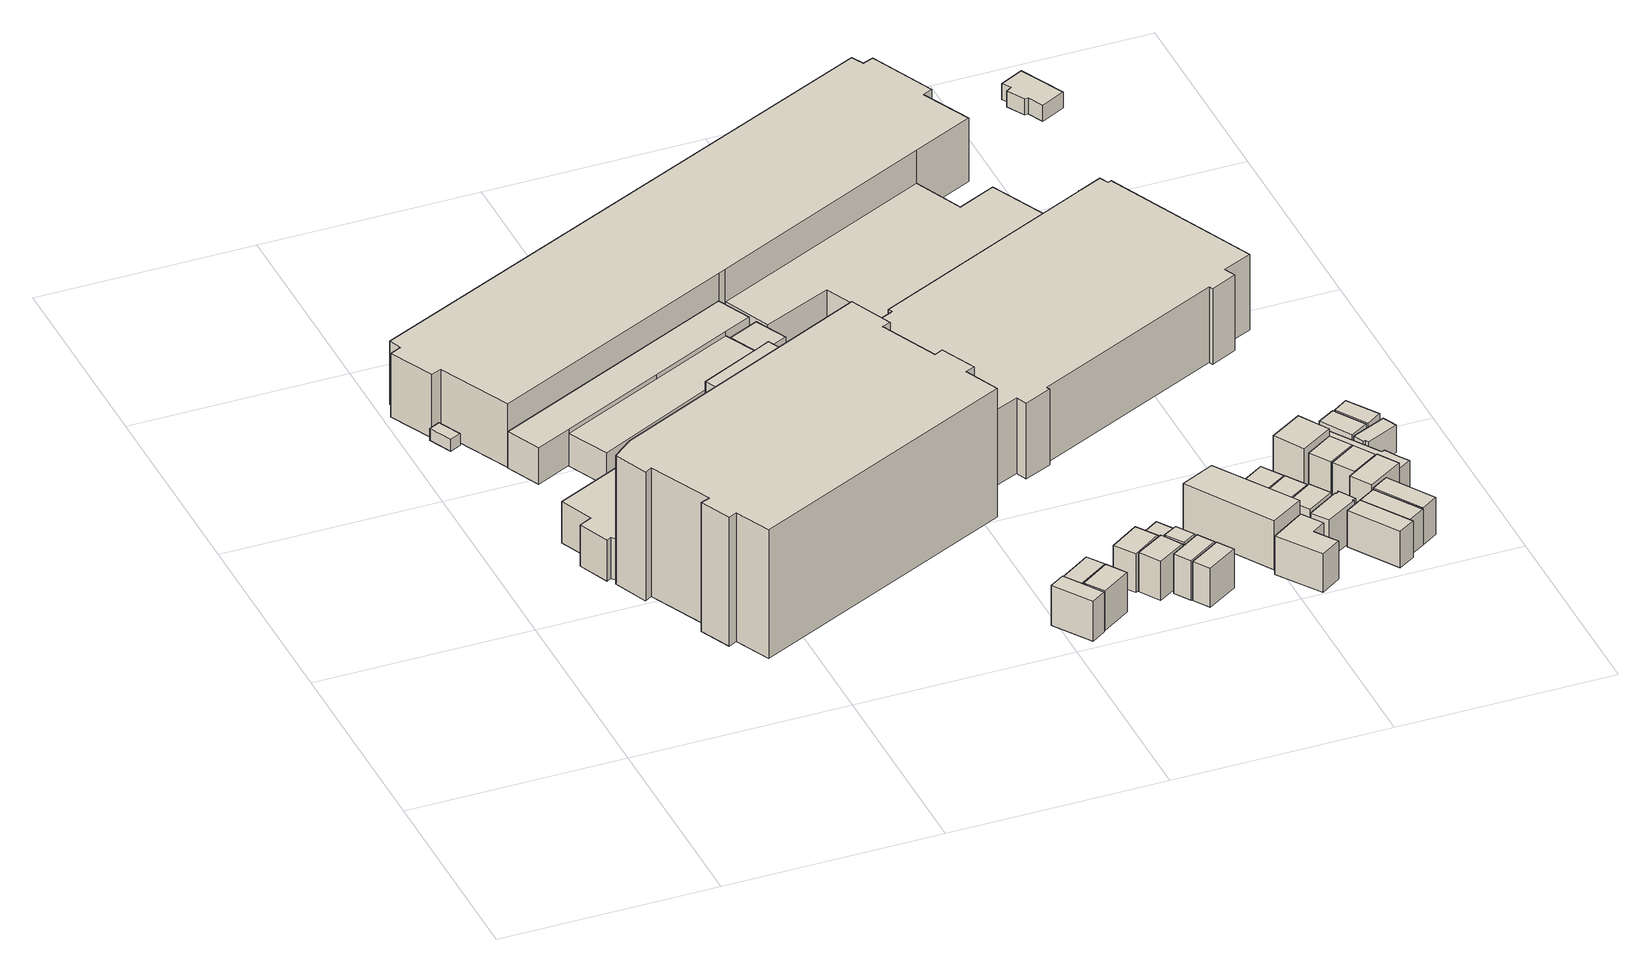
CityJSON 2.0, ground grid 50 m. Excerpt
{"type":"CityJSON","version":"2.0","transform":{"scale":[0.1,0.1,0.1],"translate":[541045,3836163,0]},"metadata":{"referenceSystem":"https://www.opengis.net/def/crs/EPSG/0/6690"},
"CityObjects":{
"building1":{"type":"Building","attributes":{"class":"3001","BuildingDetailAttribute.specifiedBuildingCoverageRate":0.6,"BuildingDetailAttribute.surveyYear":2017,"BuildingTsunamiRiskAttribute.description":"1","BuildingTsunamiRiskAttribute.rank":"1","BuildingTsunamiRiskAttribute.depth":0.19,"BuildingHighTideRiskAttribute.description":"1","BuildingHighTideRiskAttribute.rank":"2","BuildingHighTideRiskAttribute.depth":2.88,"BuildingIDAttribute.prefecture":"27","BuildingIDAttribute.city":"27107"},"geometry":[{"type":"Solid","lod":"1","boundaries":[[[[0,1,2,3]],[[2,4,5,3]],[[1,6,4,2]],[[0,7,6,1]],[[3,5,7,0]],[[4,6,7,5]]]]}]},
"building2":{"type":"Building","attributes":{"計測周辺長":198.09,"1/2500図郭":56,"区名":"港区","町丁目名称":"石田２丁目","街区番号":1,"class":"3003","usage":"431","measuredHeight":10.2,"storeysAboveGround":1,"BuildingDetailAttribute.buildingRoofEdgeArea":1307.38,"BuildingDetailAttribute.buildingStructureType":"610","BuildingDetailAttribute.buildingStructureOrgType":"2","BuildingDetailAttribute.detailedUsage":"1720","BuildingDetailAttribute.specifiedBuildingCoverageRate":0.6,"BuildingDetailAttribute.surveyYear":2017,"BuildingTsunamiRiskAttribute.description":"1","BuildingTsunamiRiskAttribute.rank":"1","BuildingTsunamiRiskAttribute.depth":0.34,"BuildingHighTideRiskAttribute.description":"1","BuildingHighTideRiskAttribute.rank":"3","BuildingHighTideRiskAttribute.depth":3.21,"BuildingIDAttribute.prefecture":"27","BuildingIDAttribute.city":"27107"},"geometry":[{"type":"Solid","lod":"1","boundaries":[[[[8,9,10,11,12,13,14,15,16,17,18,19]],[[18,20,21,19]],[[17,22,20,18]],[[16,23,22,17]],[[15,24,23,16]],[[14,25,24,15]],[[13,26,25,14]],[[12,27,26,13]],[[11,28,27,12]],[[10,29,28,11]],[[9,30,29,10]],[[8,31,30,9]],[[19,21,31,8]],[[20,22,23,24,25,26,27,28,29,30,31,21]]]]}]},
"building3":{"type":"Building","attributes":{"計測周辺長":242.09,"1/2500図郭":56,"区名":"港区","町丁目名称":"石田２丁目","街区番号":1,"class":"3002","usage":"431","measuredHeight":32.3,"storeysAboveGround":5,"BuildingDetailAttribute.buildingRoofEdgeArea":3068.28,"BuildingDetailAttribute.buildingStructureType":"603","BuildingDetailAttribute.buildingStructureOrgType":"3","BuildingDetailAttribute.detailedUsage":"1720","BuildingDetailAttribute.specifiedBuildingCoverageRate":0.6,"BuildingDetailAttribute.surveyYear":2017,"BuildingTsunamiRiskAttribute.description":"1","BuildingTsunamiRiskAttribute.rank":"2","BuildingTsunamiRiskAttribute.depth":0.74,"BuildingHighTideRiskAttribute.description":"1","BuildingHighTideRiskAttribute.rank":"3","BuildingHighTideRiskAttribute.depth":4.32,"BuildingIDAttribute.prefecture":"27","BuildingIDAttribute.city":"27107"},"geometry":[{"type":"Solid","lod":"1","boundaries":[[[[32,33,34,35,36,37,38,39,40,41,42,43,44,45,46,47,48]],[[47,49,50,48]],[[46,51,49,47]],[[45,52,51,46]],[[44,53,52,45]],[[43,54,53,44]],[[42,55,54,43]],[[41,56,55,42]],[[40,57,56,41]],[[39,58,57,40]],[[38,59,58,39]],[[37,60,59,38]],[[36,61,60,37]],[[35,62,61,36]],[[34,63,62,35]],[[33,64,63,34]],[[32,65,64,33]],[[48,50,65,32]],[[49,51,52,53,54,55,56,57,58,59,60,61,62,63,64,65,50]]]]}]},
"building4":{"type":"Building","attributes":{"class":"3003","measuredHeight":9.1,"BuildingDetailAttribute.specifiedBuildingCoverageRate":0.6,"BuildingDetailAttribute.surveyYear":2017,"BuildingTsunamiRiskAttribute.description":"1","BuildingTsunamiRiskAttribute.rank":"2","BuildingTsunamiRiskAttribute.depth":0.61,"BuildingHighTideRiskAttribute.description":"1","BuildingHighTideRiskAttribute.rank":"3","BuildingHighTideRiskAttribute.depth":3.2,"BuildingIDAttribute.prefecture":"27","BuildingIDAttribute.city":"27107"},"geometry":[{"type":"Solid","lod":"1","boundaries":[[[[66,67,68,69,70,71,72]],[[71,73,74,72]],[[70,75,73,71]],[[69,76,75,70]],[[68,77,76,69]],[[67,78,77,68]],[[66,79,78,67]],[[72,74,79,66]],[[73,75,76,77,78,79,74]]]]}]},
"building5":{"type":"Building","attributes":{"class":"3003","measuredHeight":8.2,"BuildingDetailAttribute.specifiedBuildingCoverageRate":0.6,"BuildingDetailAttribute.surveyYear":2017,"BuildingTsunamiRiskAttribute.description":"1","BuildingTsunamiRiskAttribute.rank":"1","BuildingTsunamiRiskAttribute.depth":0.27,"BuildingHighTideRiskAttribute.description":"1","BuildingHighTideRiskAttribute.rank":"3","BuildingHighTideRiskAttribute.depth":3.11,"BuildingIDAttribute.prefecture":"27","BuildingIDAttribute.city":"27107"},"geometry":[{"type":"Solid","lod":"1","boundaries":[[[[80,81,19,18,82,83,84,85]],[[84,86,87,85]],[[83,88,86,84]],[[82,89,88,83]],[[18,90,89,82]],[[19,91,90,18]],[[81,92,91,19]],[[80,93,92,81]],[[85,87,93,80]],[[86,88,89,90,91,92,93,87]]]]}]},
"building6":{"type":"Building","attributes":{"計測周辺長":29.06,"1/2500図郭":56,"区名":"港区","町丁目名称":"田中１丁目","街区番号":8,"class":"3001","usage":"411","measuredHeight":10,"storeysAboveGround":3,"BuildingDetailAttribute.buildingRoofEdgeArea":42.89,"BuildingDetailAttribute.buildingStructureType":"610","BuildingDetailAttribute.buildingStructureOrgType":"2","BuildingDetailAttribute.detailedUsage":"1110","BuildingDetailAttribute.specifiedBuildingCoverageRate":0.6,"BuildingDetailAttribute.surveyYear":2017,"BuildingTsunamiRiskAttribute.description":"1","BuildingTsunamiRiskAttribute.rank":"2","BuildingTsunamiRiskAttribute.depth":1.4,"BuildingHighTideRiskAttribute.description":"1","BuildingHighTideRiskAttribute.rank":"3","BuildingHighTideRiskAttribute.depth":4.98,"BuildingIDAttribute.prefecture":"27","BuildingIDAttribute.city":"27107"},"geometry":[{"type":"Solid","lod":"1","boundaries":[[[[94,95,96,97]],[[96,98,99,97]],[[95,100,98,96]],[[94,101,100,95]],[[97,99,101,94]],[[98,100,101,99]]]]}]},
"building7":{"type":"Building","attributes":{"計測周辺長":26.6,"1/2500図郭":56,"区名":"港区","町丁目名称":"田中１丁目","街区番号":8,"class":"3001","usage":"411","measuredHeight":9.6,"storeysAboveGround":3,"BuildingDetailAttribute.buildingRoofEdgeArea":39.86,"BuildingDetailAttribute.buildingStructureType":"610","BuildingDetailAttribute.buildingStructureOrgType":"2","BuildingDetailAttribute.detailedUsage":"1110","BuildingDetailAttribute.specifiedBuildingCoverageRate":0.6,"BuildingDetailAttribute.surveyYear":2017,"BuildingTsunamiRiskAttribute.description":"1","BuildingTsunamiRiskAttribute.rank":"2","BuildingTsunamiRiskAttribute.depth":1.6,"BuildingHighTideRiskAttribute.description":"1","BuildingHighTideRiskAttribute.rank":"4","BuildingHighTideRiskAttribute.depth":5.18,"BuildingIDAttribute.prefecture":"27","BuildingIDAttribute.city":"27107"},"geometry":[{"type":"Solid","lod":"1","boundaries":[[[[102,103,104,105]],[[104,106,107,105]],[[103,108,106,104]],[[102,109,108,103]],[[105,107,109,102]],[[106,108,109,107]]]]}]},
"building8":{"type":"Building","attributes":{"計測周辺長":34.44,"1/2500図郭":56,"区名":"港区","町丁目名称":"石田２丁目","街区番号":1,"class":"3001","usage":"431","measuredHeight":8.2,"storeysAboveGround":1,"BuildingDetailAttribute.buildingRoofEdgeArea":73.95,"BuildingDetailAttribute.buildingStructureType":"610","BuildingDetailAttribute.buildingStructureOrgType":"2","BuildingDetailAttribute.detailedUsage":"1720","BuildingDetailAttribute.specifiedBuildingCoverageRate":0.6,"BuildingDetailAttribute.surveyYear":2017,"BuildingTsunamiRiskAttribute.description":"1","BuildingTsunamiRiskAttribute.rank":"1","BuildingTsunamiRiskAttribute.depth":0.44,"BuildingHighTideRiskAttribute.description":"1","BuildingHighTideRiskAttribute.rank":"3","BuildingHighTideRiskAttribute.depth":3.23,"BuildingIDAttribute.prefecture":"27","BuildingIDAttribute.city":"27107"},"geometry":[{"type":"Solid","lod":"1","boundaries":[[[[110,111,112,113]],[[112,114,115,113]],[[111,116,114,112]],[[110,117,116,111]],[[113,115,117,110]],[[114,116,117,115]]]]}]},
"building9":{"type":"Building","attributes":{"計測周辺長":26.99,"1/2500図郭":56,"区名":"港区","町丁目名称":"田中１丁目","街区番号":8,"class":"3001","usage":"411","measuredHeight":9.9,"storeysAboveGround":3,"BuildingDetailAttribute.buildingRoofEdgeArea":43.72,"BuildingDetailAttribute.buildingStructureType":"610","BuildingDetailAttribute.buildingStructureOrgType":"2","BuildingDetailAttribute.detailedUsage":"1110","BuildingDetailAttribute.specifiedBuildingCoverageRate":0.6,"BuildingDetailAttribute.surveyYear":2017,"BuildingTsunamiRiskAttribute.description":"1","BuildingTsunamiRiskAttribute.rank":"2","BuildingTsunamiRiskAttribute.depth":1.4,"BuildingHighTideRiskAttribute.description":"1","BuildingHighTideRiskAttribute.rank":"3","BuildingHighTideRiskAttribute.depth":4.98,"BuildingIDAttribute.prefecture":"27","BuildingIDAttribute.city":"27107"},"geometry":[{"type":"Solid","lod":"1","boundaries":[[[[118,119,120,121]],[[120,122,123,121]],[[119,124,122,120]],[[118,125,124,119]],[[121,123,125,118]],[[122,124,125,123]]]]}]},
"building10":{"type":"Building","attributes":{"計測周辺長":357.17,"1/2500図郭":56,"区名":"港区","町丁目名称":"石田２丁目","街区番号":1,"class":"3002","usage":"431","measuredHeight":15.9,"storeysAboveGround":3,"BuildingDetailAttribute.buildingRoofEdgeArea":4746.5,"BuildingDetailAttribute.buildingStructureType":"603","BuildingDetailAttribute.buildingStructureOrgType":"3","BuildingDetailAttribute.detailedUsage":"1720","BuildingDetailAttribute.specifiedBuildingCoverageRate":0.6,"BuildingDetailAttribute.surveyYear":2017,"BuildingTsunamiRiskAttribute.description":"1","BuildingTsunamiRiskAttribute.rank":"2","BuildingTsunamiRiskAttribute.depth":0.53,"BuildingHighTideRiskAttribute.description":"1","BuildingHighTideRiskAttribute.rank":"3","BuildingHighTideRiskAttribute.depth":3.23,"BuildingIDAttribute.prefecture":"27","BuildingIDAttribute.city":"27107"},"geometry":[{"type":"Solid","lod":"1","boundaries":[[[[126,127,128,129,130,131,132,133,134,135,136,137,138,139,140]],[[139,141,142,140]],[[138,143,141,139]],[[137,144,143,138]],[[136,145,144,137]],[[135,146,145,136]],[[134,147,146,135]],[[133,148,147,134]],[[132,149,148,133]],[[131,150,149,132]],[[130,151,150,131]],[[129,152,151,130]],[[128,153,152,129]],[[127,154,153,128]],[[126,155,154,127]],[[140,142,155,126]],[[141,143,144,145,146,147,148,149,150,151,152,153,154,155,142]]]]}]},
"building11":{"type":"Building","attributes":{"class":"3003","measuredHeight":5,"BuildingDetailAttribute.specifiedBuildingCoverageRate":0.6,"BuildingDetailAttribute.surveyYear":2017,"BuildingTsunamiRiskAttribute.description":"1","BuildingTsunamiRiskAttribute.rank":"1","BuildingTsunamiRiskAttribute.depth":0.2,"BuildingHighTideRiskAttribute.description":"1","BuildingHighTideRiskAttribute.rank":"3","BuildingHighTideRiskAttribute.depth":3.34,"BuildingIDAttribute.prefecture":"27","BuildingIDAttribute.city":"27107"},"geometry":[{"type":"Solid","lod":"1","boundaries":[[[[156,157,158,159]],[[158,160,161,159]],[[157,162,160,158]],[[156,163,162,157]],[[159,161,163,156]],[[160,162,163,161]]]]}]},
"building12":{"type":"Building","attributes":{"計測周辺長":27.46,"1/2500図郭":56,"区名":"港区","町丁目名称":"田中１丁目","街区番号":8,"class":"3001","usage":"411","measuredHeight":9.7,"storeysAboveGround":3,"BuildingDetailAttribute.buildingRoofEdgeArea":45.41,"BuildingDetailAttribute.buildingStructureType":"610","BuildingDetailAttribute.buildingStructureOrgType":"2","BuildingDetailAttribute.detailedUsage":"1110","BuildingDetailAttribute.specifiedBuildingCoverageRate":0.6,"BuildingDetailAttribute.surveyYear":2017,"BuildingTsunamiRiskAttribute.description":"1","BuildingTsunamiRiskAttribute.rank":"2","BuildingTsunamiRiskAttribute.depth":1.51,"BuildingHighTideRiskAttribute.description":"1","BuildingHighTideRiskAttribute.rank":"4","BuildingHighTideRiskAttribute.depth":5.09,"BuildingIDAttribute.prefecture":"27","BuildingIDAttribute.city":"27107"},"geometry":[{"type":"Solid","lod":"1","boundaries":[[[[164,165,166,167]],[[166,168,169,167]],[[165,170,168,166]],[[164,171,170,165]],[[167,169,171,164]],[[168,170,171,169]]]]}]},
"building13":{"type":"Building","attributes":{"計測周辺長":26.82,"1/2500図郭":56,"区名":"港区","町丁目名称":"田中１丁目","街区番号":8,"class":"3001","usage":"411","measuredHeight":9.8,"storeysAboveGround":3,"BuildingDetailAttribute.buildingRoofEdgeArea":43.76,"BuildingDetailAttribute.buildingStructureType":"610","BuildingDetailAttribute.buildingStructureOrgType":"2","BuildingDetailAttribute.detailedUsage":"1110","BuildingDetailAttribute.specifiedBuildingCoverageRate":0.6,"BuildingDetailAttribute.surveyYear":2017,"BuildingTsunamiRiskAttribute.description":"1","BuildingTsunamiRiskAttribute.rank":"2","BuildingTsunamiRiskAttribute.depth":1.51,"BuildingHighTideRiskAttribute.description":"1","BuildingHighTideRiskAttribute.rank":"4","BuildingHighTideRiskAttribute.depth":5.09,"BuildingIDAttribute.prefecture":"27","BuildingIDAttribute.city":"27107"},"geometry":[{"type":"Solid","lod":"1","boundaries":[[[[172,173,174,175]],[[174,176,177,175]],[[173,178,176,174]],[[172,179,178,173]],[[175,177,179,172]],[[176,178,179,177]]]]}]},
"building14":{"type":"Building","attributes":{"計測周辺長":26.77,"1/2500図郭":56,"区名":"港区","町丁目名称":"田中１丁目","街区番号":8,"class":"3001","usage":"411","measuredHeight":9.3,"storeysAboveGround":3,"BuildingDetailAttribute.buildingRoofEdgeArea":36.73,"BuildingDetailAttribute.buildingStructureType":"610","BuildingDetailAttribute.buildingStructureOrgType":"2","BuildingDetailAttribute.detailedUsage":"1110","BuildingDetailAttribute.specifiedBuildingCoverageRate":0.6,"BuildingDetailAttribute.surveyYear":2017,"BuildingTsunamiRiskAttribute.description":"1","BuildingTsunamiRiskAttribute.rank":"2","BuildingTsunamiRiskAttribute.depth":1.51,"BuildingHighTideRiskAttribute.description":"1","BuildingHighTideRiskAttribute.rank":"4","BuildingHighTideRiskAttribute.depth":5.09,"BuildingIDAttribute.prefecture":"27","BuildingIDAttribute.city":"27107"},"geometry":[{"type":"Solid","lod":"1","boundaries":[[[[180,181,182,183]],[[182,184,185,183]],[[181,186,184,182]],[[180,187,186,181]],[[183,185,187,180]],[[184,186,187,185]]]]}]},
"building15":{"type":"Building","attributes":{"計測周辺長":25.72,"1/2500図郭":56,"区名":"港区","町丁目名称":"田中１丁目","街区番号":8,"class":"3001","usage":"411","measuredHeight":9.9,"storeysAboveGround":3,"BuildingDetailAttribute.buildingRoofEdgeArea":37.15,"BuildingDetailAttribute.buildingStructureType":"610","BuildingDetailAttribute.buildingStructureOrgType":"2","BuildingDetailAttribute.detailedUsage":"1110","BuildingDetailAttribute.specifiedBuildingCoverageRate":0.6,"BuildingDetailAttribute.surveyYear":2017,"BuildingTsunamiRiskAttribute.description":"1","BuildingTsunamiRiskAttribute.rank":"2","BuildingTsunamiRiskAttribute.depth":1.39,"BuildingHighTideRiskAttribute.description":"1","BuildingHighTideRiskAttribute.rank":"3","BuildingHighTideRiskAttribute.depth":4.97,"BuildingIDAttribute.prefecture":"27","BuildingIDAttribute.city":"27107"},"geometry":[{"type":"Solid","lod":"1","boundaries":[[[[188,189,190,191]],[[190,192,193,191]],[[189,194,192,190]],[[188,195,194,189]],[[191,193,195,188]],[[192,194,195,193]]]]}]},
"building16":{"type":"Building","attributes":{"計測周辺長":26.77,"1/2500図郭":56,"区名":"港区","町丁目名称":"田中１丁目","街区番号":8,"class":"3001","usage":"411","measuredHeight":10,"storeysAboveGround":3,"BuildingDetailAttribute.buildingRoofEdgeArea":36.73,"BuildingDetailAttribute.buildingStructureType":"610","BuildingDetailAttribute.buildingStructureOrgType":"2","BuildingDetailAttribute.detailedUsage":"1110","BuildingDetailAttribute.specifiedBuildingCoverageRate":0.6,"BuildingDetailAttribute.surveyYear":2017,"BuildingTsunamiRiskAttribute.description":"1","BuildingTsunamiRiskAttribute.rank":"2","BuildingTsunamiRiskAttribute.depth":1.51,"BuildingHighTideRiskAttribute.description":"1","BuildingHighTideRiskAttribute.rank":"4","BuildingHighTideRiskAttribute.depth":5.09,"BuildingIDAttribute.prefecture":"27","BuildingIDAttribute.city":"27107"},"geometry":[{"type":"Solid","lod":"1","boundaries":[[[[196,197,198,199]],[[198,200,201,199]],[[197,202,200,198]],[[196,203,202,197]],[[199,201,203,196]],[[200,202,203,201]]]]}]},
"building17":{"type":"Building","attributes":{"計測周辺長":25.89,"1/2500図郭":56,"区名":"港区","町丁目名称":"田中１丁目","街区番号":8,"class":"3001","usage":"411","measuredHeight":9.9,"storeysAboveGround":3,"BuildingDetailAttribute.buildingRoofEdgeArea":37.59,"BuildingDetailAttribute.buildingStructureType":"610","BuildingDetailAttribute.buildingStructureOrgType":"2","BuildingDetailAttribute.detailedUsage":"1110","BuildingDetailAttribute.specifiedBuildingCoverageRate":0.6,"BuildingDetailAttribute.surveyYear":2017,"BuildingTsunamiRiskAttribute.description":"1","BuildingTsunamiRiskAttribute.rank":"2","BuildingTsunamiRiskAttribute.depth":1.48,"BuildingHighTideRiskAttribute.description":"1","BuildingHighTideRiskAttribute.rank":"4","BuildingHighTideRiskAttribute.depth":5.05,"BuildingIDAttribute.prefecture":"27","BuildingIDAttribute.city":"27107"},"geometry":[{"type":"Solid","lod":"1","boundaries":[[[[204,205,206,207]],[[206,208,209,207]],[[205,210,208,206]],[[204,211,210,205]],[[207,209,211,204]],[[208,210,211,209]]]]}]},
"building18":{"type":"Building","attributes":{"計測周辺長":185.2,"1/2500図郭":56,"区名":"港区","町丁目名称":"石田２丁目","街区番号":1,"class":"3002","usage":"431","measuredHeight":7.9,"storeysAboveGround":1,"BuildingDetailAttribute.buildingRoofEdgeArea":1418.67,"BuildingDetailAttribute.buildingStructureType":"610","BuildingDetailAttribute.buildingStructureOrgType":"2","BuildingDetailAttribute.detailedUsage":"1720","BuildingDetailAttribute.specifiedBuildingCoverageRate":0.6,"BuildingDetailAttribute.surveyYear":2017,"BuildingTsunamiRiskAttribute.description":"1","BuildingTsunamiRiskAttribute.rank":"1","BuildingTsunamiRiskAttribute.depth":0.29,"BuildingHighTideRiskAttribute.description":"1","BuildingHighTideRiskAttribute.rank":"3","BuildingHighTideRiskAttribute.depth":3.16,"BuildingIDAttribute.prefecture":"27","BuildingIDAttribute.city":"27107"},"geometry":[{"type":"Solid","lod":"1","boundaries":[[[[139,212,213,214,215,216,217,218,219,220,221,222,223,140]],[[223,224,225,140]],[[222,226,224,223]],[[221,227,226,222]],[[220,228,227,221]],[[219,229,228,220]],[[218,230,229,219]],[[217,231,230,218]],[[216,232,231,217]],[[215,233,232,216]],[[214,234,233,215]],[[213,235,234,214]],[[212,236,235,213]],[[139,237,236,212]],[[140,225,237,139]],[[224,226,227,228,229,230,231,232,233,234,235,236,237,225]]]]}]},
"building19":{"type":"Building","attributes":{"計測周辺長":63.16,"1/2500図郭":56,"区名":"港区","町丁目名称":"田中１丁目","街区番号":8,"class":"3002","usage":"415","measuredHeight":12.3,"storeysAboveGround":4,"BuildingDetailAttribute.buildingRoofEdgeArea":202.06,"BuildingDetailAttribute.buildingStructureType":"610","BuildingDetailAttribute.buildingStructureOrgType":"2","BuildingDetailAttribute.detailedUsage":"1160","BuildingDetailAttribute.specifiedBuildingCoverageRate":0.6,"BuildingDetailAttribute.surveyYear":2017,"BuildingTsunamiRiskAttribute.description":"1","BuildingTsunamiRiskAttribute.rank":"2","BuildingTsunamiRiskAttribute.depth":1.64,"BuildingHighTideRiskAttribute.description":"1","BuildingHighTideRiskAttribute.rank":"4","BuildingHighTideRiskAttribute.depth":5.21,"BuildingIDAttribute.prefecture":"27","BuildingIDAttribute.city":"27107"},"geometry":[{"type":"Solid","lod":"1","boundaries":[[[[238,239,240,241,242]],[[241,243,244,242]],[[240,245,243,241]],[[239,246,245,240]],[[238,247,246,239]],[[242,244,247,238]],[[243,245,246,247,244]]]]}]},
"building20":{"type":"Building","attributes":{"class":"3001","measuredHeight":9.6,"BuildingDetailAttribute.specifiedBuildingCoverageRate":0.6,"BuildingDetailAttribute.surveyYear":2017,"BuildingTsunamiRiskAttribute.description":"1","BuildingTsunamiRiskAttribute.rank":"2","BuildingTsunamiRiskAttribute.depth":1.5,"BuildingHighTideRiskAttribute.description":"1","BuildingHighTideRiskAttribute.rank":"4","BuildingHighTideRiskAttribute.depth":5.07,"BuildingIDAttribute.prefecture":"27","BuildingIDAttribute.city":"27107"},"geometry":[{"type":"Solid","lod":"1","boundaries":[[[[248,249,250,251,252,253]],[[252,254,255,253]],[[251,256,254,252]],[[250,257,256,251]],[[249,258,257,250]],[[248,259,258,249]],[[253,255,259,248]],[[254,256,257,258,259,255]]]]}]},
"building21":{"type":"Building","attributes":{"計測周辺長":252.04,"1/2500図郭":56,"区名":"港区","町丁目名称":"石田２丁目","街区番号":1,"class":"3002","usage":"431","measuredHeight":19.1,"storeysAboveGround":4,"BuildingDetailAttribute.buildingRoofEdgeArea":3721.07,"BuildingDetailAttribute.buildingStructureType":"603","BuildingDetailAttribute.buildingStructureOrgType":"3","BuildingDetailAttribute.detailedUsage":"1720","BuildingDetailAttribute.specifiedBuildingCoverageRate":0.6,"BuildingDetailAttribute.surveyYear":2017,"BuildingTsunamiRiskAttribute.description":"1","BuildingTsunamiRiskAttribute.rank":"1","BuildingTsunamiRiskAttribute.depth":0.08,"BuildingHighTideRiskAttribute.description":"1","BuildingHighTideRiskAttribute.rank":"3","BuildingHighTideRiskAttribute.depth":4.92,"BuildingIDAttribute.prefecture":"27","BuildingIDAttribute.city":"27107"},"geometry":[{"type":"Solid","lod":"1","boundaries":[[[[260,261,262,263,264,265,266,267,268,269,270,271,272,273,274,275,276,277,278,279]],[[278,280,281,279]],[[277,282,280,278]],[[276,283,282,277]],[[275,284,283,276]],[[274,285,284,275]],[[273,286,285,274]],[[272,287,286,273]],[[271,288,287,272]],[[270,289,288,271]],[[269,290,289,270]],[[268,291,290,269]],[[267,292,291,268]],[[266,293,292,267]],[[265,294,293,266]],[[264,295,294,265]],[[263,296,295,264]],[[262,297,296,263]],[[261,298,297,262]],[[260,299,298,261]],[[279,281,299,260]],[[280,282,283,284,285,286,287,288,289,290,291,292,293,294,295,296,297,298,299,281]]]]}]},
"building22":{"type":"Building","attributes":{"class":"3003","measuredHeight":3.1,"BuildingDetailAttribute.specifiedBuildingCoverageRate":0.6,"BuildingDetailAttribute.surveyYear":2017,"BuildingTsunamiRiskAttribute.description":"1","BuildingTsunamiRiskAttribute.rank":"2","BuildingTsunamiRiskAttribute.depth":1.64,"BuildingHighTideRiskAttribute.description":"1","BuildingHighTideRiskAttribute.rank":"4","BuildingHighTideRiskAttribute.depth":5.21,"BuildingIDAttribute.prefecture":"27","BuildingIDAttribute.city":"27107"},"geometry":[{"type":"Solid","lod":"1","boundaries":[[[[300,301,302,240]],[[302,303,304,240]],[[301,305,303,302]],[[300,306,305,301]],[[240,304,306,300]],[[303,305,306,304]]]]}]},
"building23":{"type":"Building","attributes":{"計測周辺長":26.77,"1/2500図郭":56,"区名":"港区","町丁目名称":"田中１丁目","街区番号":8,"class":"3001","usage":"411","measuredHeight":9.9,"storeysAboveGround":3,"BuildingDetailAttribute.buildingRoofEdgeArea":44.03,"BuildingDetailAttribute.buildingStructureType":"610","BuildingDetailAttribute.buildingStructureOrgType":"2","BuildingDetailAttribute.detailedUsage":"1110","BuildingDetailAttribute.specifiedBuildingCoverageRate":0.6,"BuildingDetailAttribute.surveyYear":2017,"BuildingTsunamiRiskAttribute.description":"1","BuildingTsunamiRiskAttribute.rank":"2","BuildingTsunamiRiskAttribute.depth":1.59,"BuildingHighTideRiskAttribute.description":"1","BuildingHighTideRiskAttribute.rank":"4","BuildingHighTideRiskAttribute.depth":5.16,"BuildingIDAttribute.prefecture":"27","BuildingIDAttribute.city":"27107"},"geometry":[{"type":"Solid","lod":"1","boundaries":[[[[307,308,309,310]],[[309,311,312,310]],[[308,313,311,309]],[[307,314,313,308]],[[310,312,314,307]],[[311,313,314,312]]]]}]},
"building24":{"type":"Building","attributes":{"計測周辺長":26.34,"1/2500図郭":56,"区名":"港区","町丁目名称":"田中１丁目","街区番号":8,"class":"3001","usage":"411","measuredHeight":9.9,"storeysAboveGround":3,"BuildingDetailAttribute.buildingRoofEdgeArea":42.47,"BuildingDetailAttribute.buildingStructureType":"610","BuildingDetailAttribute.buildingStructureOrgType":"2","BuildingDetailAttribute.detailedUsage":"1110","BuildingDetailAttribute.specifiedBuildingCoverageRate":0.6,"BuildingDetailAttribute.surveyYear":2017,"BuildingTsunamiRiskAttribute.description":"1","BuildingTsunamiRiskAttribute.rank":"2","BuildingTsunamiRiskAttribute.depth":1.59,"BuildingHighTideRiskAttribute.description":"1","BuildingHighTideRiskAttribute.rank":"4","BuildingHighTideRiskAttribute.depth":5.16,"BuildingIDAttribute.prefecture":"27","BuildingIDAttribute.city":"27107"},"geometry":[{"type":"Solid","lod":"1","boundaries":[[[[315,316,317,318]],[[317,319,320,318]],[[316,321,319,317]],[[315,322,321,316]],[[318,320,322,315]],[[319,321,322,320]]]]}]},
"building25":{"type":"Building","attributes":{"計測周辺長":25.93,"1/2500図郭":56,"区名":"港区","町丁目名称":"田中１丁目","街区番号":8,"class":"3001","usage":"411","measuredHeight":10.2,"storeysAboveGround":3,"BuildingDetailAttribute.buildingRoofEdgeArea":40.88,"BuildingDetailAttribute.buildingStructureType":"610","BuildingDetailAttribute.buildingStructureOrgType":"2","BuildingDetailAttribute.detailedUsage":"1110","BuildingDetailAttribute.specifiedBuildingCoverageRate":0.6,"BuildingDetailAttribute.surveyYear":2017,"BuildingTsunamiRiskAttribute.description":"1","BuildingTsunamiRiskAttribute.rank":"2","BuildingTsunamiRiskAttribute.depth":1.53,"BuildingHighTideRiskAttribute.description":"1","BuildingHighTideRiskAttribute.rank":"4","BuildingHighTideRiskAttribute.depth":5.1,"BuildingIDAttribute.prefecture":"27","BuildingIDAttribute.city":"27107"},"geometry":[{"type":"Solid","lod":"1","boundaries":[[[[323,324,325,326]],[[325,327,328,326]],[[324,329,327,325]],[[323,330,329,324]],[[326,328,330,323]],[[327,329,330,328]]]]}]},
"building26":{"type":"Building","attributes":{"計測周辺長":29.09,"1/2500図郭":56,"区名":"港区","町丁目名称":"田中１丁目","街区番号":8,"class":"3001","usage":"411","measuredHeight":9.7,"storeysAboveGround":3,"BuildingDetailAttribute.buildingRoofEdgeArea":45.27,"BuildingDetailAttribute.buildingStructureType":"610","BuildingDetailAttribute.buildingStructureOrgType":"2","BuildingDetailAttribute.detailedUsage":"1110","BuildingDetailAttribute.specifiedBuildingCoverageRate":0.6,"BuildingDetailAttribute.surveyYear":2017,"BuildingTsunamiRiskAttribute.description":"1","BuildingTsunamiRiskAttribute.rank":"2","BuildingTsunamiRiskAttribute.depth":1.55,"BuildingHighTideRiskAttribute.description":"1","BuildingHighTideRiskAttribute.rank":"4","BuildingHighTideRiskAttribute.depth":5.13,"BuildingIDAttribute.prefecture":"27","BuildingIDAttribute.city":"27107"},"geometry":[{"type":"Solid","lod":"1","boundaries":[[[[331,332,333,334,335,336,337,338,339]],[[338,340,341,339]],[[337,342,340,338]],[[336,343,342,337]],[[335,344,343,336]],[[334,345,344,335]],[[333,346,345,334]],[[332,347,346,333]],[[331,348,347,332]],[[339,341,348,331]],[[340,342,343,344,345,346,347,348,341]]]]}]},
"building27":{"type":"Building","attributes":{"計測周辺長":35.84,"1/2500図郭":56,"区名":"港区","町丁目名称":"田中１丁目","街区番号":8,"class":"3001","usage":"411","measuredHeight":9.1,"storeysAboveGround":3,"BuildingDetailAttribute.buildingRoofEdgeArea":61.36,"BuildingDetailAttribute.buildingStructureType":"610","BuildingDetailAttribute.buildingStructureOrgType":"2","BuildingDetailAttribute.detailedUsage":"1110","BuildingDetailAttribute.specifiedBuildingCoverageRate":0.6,"BuildingDetailAttribute.surveyYear":2017,"BuildingTsunamiRiskAttribute.description":"1","BuildingTsunamiRiskAttribute.rank":"2","BuildingTsunamiRiskAttribute.depth":1.68,"BuildingHighTideRiskAttribute.description":"1","BuildingHighTideRiskAttribute.rank":"4","BuildingHighTideRiskAttribute.depth":5.25,"BuildingIDAttribute.prefecture":"27","BuildingIDAttribute.city":"27107"},"geometry":[{"type":"Solid","lod":"1","boundaries":[[[[349,350,351,352,353]],[[352,354,355,353]],[[351,356,354,352]],[[350,357,356,351]],[[349,358,357,350]],[[353,355,358,349]],[[354,356,357,358,355]]]]}]},
"building28":{"type":"Building","attributes":{"計測周辺長":33.65,"1/2500図郭":56,"区名":"港区","町丁目名称":"田中１丁目","街区番号":8,"class":"3001","usage":"401","measuredHeight":11.8,"storeysAboveGround":3,"BuildingDetailAttribute.buildingRoofEdgeArea":70.58,"BuildingDetailAttribute.buildingStructureType":"610","BuildingDetailAttribute.buildingStructureOrgType":"2","BuildingDetailAttribute.detailedUsage":"1310","BuildingDetailAttribute.specifiedBuildingCoverageRate":0.6,"BuildingDetailAttribute.surveyYear":2017,"BuildingTsunamiRiskAttribute.description":"1","BuildingTsunamiRiskAttribute.rank":"2","BuildingTsunamiRiskAttribute.depth":1.59,"BuildingHighTideRiskAttribute.description":"1","BuildingHighTideRiskAttribute.rank":"4","BuildingHighTideRiskAttribute.depth":5.17,"BuildingIDAttribute.prefecture":"27","BuildingIDAttribute.city":"27107"},"geometry":[{"type":"Solid","lod":"1","boundaries":[[[[359,360,361,362]],[[361,363,364,362]],[[360,365,363,361]],[[359,366,365,360]],[[362,364,366,359]],[[363,365,366,364]]]]}]},
"building29":{"type":"Building","attributes":{"計測周辺長":30.42,"1/2500図郭":56,"区名":"港区","町丁目名称":"田中１丁目","街区番号":8,"class":"3001","usage":"411","measuredHeight":9,"storeysAboveGround":3,"BuildingDetailAttribute.buildingRoofEdgeArea":33.88,"BuildingDetailAttribute.buildingStructureType":"601","BuildingDetailAttribute.buildingStructureOrgType":"1","BuildingDetailAttribute.detailedUsage":"1110","BuildingDetailAttribute.specifiedBuildingCoverageRate":0.6,"BuildingDetailAttribute.surveyYear":2017,"BuildingTsunamiRiskAttribute.description":"1","BuildingTsunamiRiskAttribute.rank":"2","BuildingTsunamiRiskAttribute.depth":1.68,"BuildingHighTideRiskAttribute.description":"1","BuildingHighTideRiskAttribute.rank":"4","BuildingHighTideRiskAttribute.depth":5.25,"BuildingIDAttribute.prefecture":"27","BuildingIDAttribute.city":"27107"},"geometry":[{"type":"Solid","lod":"1","boundaries":[[[[367,368,369,370]],[[369,355,371,370]],[[368,358,355,369]],[[367,372,358,368]],[[370,371,372,367]],[[355,358,372,371]]]]}]},
"building30":{"type":"Building","attributes":{"計測周辺長":26.31,"1/2500図郭":56,"区名":"港区","町丁目名称":"田中１丁目","街区番号":8,"class":"3001","usage":"411","measuredHeight":10,"storeysAboveGround":3,"BuildingDetailAttribute.buildingRoofEdgeArea":42.35,"BuildingDetailAttribute.buildingStructureType":"610","BuildingDetailAttribute.buildingStructureOrgType":"2","BuildingDetailAttribute.detailedUsage":"1110","BuildingDetailAttribute.specifiedBuildingCoverageRate":0.6,"BuildingDetailAttribute.surveyYear":2017,"BuildingTsunamiRiskAttribute.description":"1","BuildingTsunamiRiskAttribute.rank":"2","BuildingTsunamiRiskAttribute.depth":1.53,"BuildingHighTideRiskAttribute.description":"1","BuildingHighTideRiskAttribute.rank":"4","BuildingHighTideRiskAttribute.depth":5.1,"BuildingIDAttribute.prefecture":"27","BuildingIDAttribute.city":"27107"},"geometry":[{"type":"Solid","lod":"1","boundaries":[[[[373,374,375,376]],[[375,377,378,376]],[[374,379,377,375]],[[373,380,379,374]],[[376,378,380,373]],[[377,379,380,378]]]]}]},
"building31":{"type":"Building","attributes":{"計測周辺長":26.34,"1/2500図郭":56,"区名":"港区","町丁目名称":"田中１丁目","街区番号":8,"class":"3001","usage":"411","measuredHeight":9.7,"storeysAboveGround":3,"BuildingDetailAttribute.buildingRoofEdgeArea":42.47,"BuildingDetailAttribute.buildingStructureType":"610","BuildingDetailAttribute.buildingStructureOrgType":"2","BuildingDetailAttribute.detailedUsage":"1110","BuildingDetailAttribute.specifiedBuildingCoverageRate":0.6,"BuildingDetailAttribute.surveyYear":2017,"BuildingTsunamiRiskAttribute.description":"1","BuildingTsunamiRiskAttribute.rank":"2","BuildingTsunamiRiskAttribute.depth":1.47,"BuildingHighTideRiskAttribute.description":"1","BuildingHighTideRiskAttribute.rank":"4","BuildingHighTideRiskAttribute.depth":5.04,"BuildingIDAttribute.prefecture":"27","BuildingIDAttribute.city":"27107"},"geometry":[{"type":"Solid","lod":"1","boundaries":[[[[381,382,383,384]],[[383,385,386,384]],[[382,387,385,383]],[[381,388,387,382]],[[384,386,388,381]],[[385,387,388,386]]]]}]},
"building32":{"type":"Building","attributes":{"計測周辺長":30.85,"1/2500図郭":56,"区名":"港区","町丁目名称":"田中１丁目","街区番号":8,"class":"3001","usage":"411","measuredHeight":9.7,"storeysAboveGround":3,"BuildingDetailAttribute.buildingRoofEdgeArea":55.13,"BuildingDetailAttribute.buildingStructureType":"610","BuildingDetailAttribute.buildingStructureOrgType":"2","BuildingDetailAttribute.detailedUsage":"1110","BuildingDetailAttribute.specifiedBuildingCoverageRate":0.6,"BuildingDetailAttribute.surveyYear":2017,"BuildingTsunamiRiskAttribute.description":"1","BuildingTsunamiRiskAttribute.rank":"2","BuildingTsunamiRiskAttribute.depth":1.65,"BuildingHighTideRiskAttribute.description":"1","BuildingHighTideRiskAttribute.rank":"4","BuildingHighTideRiskAttribute.depth":5.22,"BuildingIDAttribute.prefecture":"27","BuildingIDAttribute.city":"27107"},"geometry":[{"type":"Solid","lod":"1","boundaries":[[[[389,390,391,392]],[[391,393,394,392]],[[390,395,393,391]],[[389,396,395,390]],[[392,394,396,389]],[[393,395,396,394]]]]}]},
"building33":{"type":"Building","attributes":{"計測周辺長":34.34,"1/2500図郭":56,"区名":"港区","町丁目名称":"田中１丁目","街区番号":8,"class":"3001","usage":"413","measuredHeight":9.3,"storeysAboveGround":3,"BuildingDetailAttribute.buildingRoofEdgeArea":58.3,"BuildingDetailAttribute.buildingStructureType":"610","BuildingDetailAttribute.buildingStructureOrgType":"2","BuildingDetailAttribute.detailedUsage":"1150","BuildingDetailAttribute.specifiedBuildingCoverageRate":0.6,"BuildingDetailAttribute.surveyYear":2017,"BuildingTsunamiRiskAttribute.description":"1","BuildingTsunamiRiskAttribute.rank":"2","BuildingTsunamiRiskAttribute.depth":1.65,"BuildingHighTideRiskAttribute.description":"1","BuildingHighTideRiskAttribute.rank":"4","BuildingHighTideRiskAttribute.depth":5.22,"BuildingIDAttribute.prefecture":"27","BuildingIDAttribute.city":"27107"},"geometry":[{"type":"Solid","lod":"1","boundaries":[[[[370,397,398,367]],[[398,399,400,367]],[[397,401,399,398]],[[370,402,401,397]],[[367,400,402,370]],[[399,401,402,400]]]]}]},
"building34":{"type":"Building","attributes":{"計測周辺長":49.42,"1/2500図郭":56,"区名":"港区","町丁目名称":"田中１丁目","街区番号":8,"class":"3001","usage":"401","measuredHeight":6.5,"storeysAboveGround":2,"BuildingDetailAttribute.buildingRoofEdgeArea":91.66,"BuildingDetailAttribute.buildingStructureType":"601","BuildingDetailAttribute.buildingStructureOrgType":"1","BuildingDetailAttribute.detailedUsage":"1310","BuildingDetailAttribute.specifiedBuildingCoverageRate":0.6,"BuildingDetailAttribute.surveyYear":2017,"BuildingTsunamiRiskAttribute.description":"1","BuildingTsunamiRiskAttribute.rank":"2","BuildingTsunamiRiskAttribute.depth":1.5,"BuildingHighTideRiskAttribute.description":"1","BuildingHighTideRiskAttribute.rank":"4","BuildingHighTideRiskAttribute.depth":5.08,"BuildingIDAttribute.prefecture":"27","BuildingIDAttribute.city":"27107"},"geometry":[{"type":"Solid","lod":"1","boundaries":[[[[403,404,405,406,407,408,409]],[[408,410,411,409]],[[407,412,410,408]],[[406,413,412,407]],[[405,414,413,406]],[[404,415,414,405]],[[403,416,415,404]],[[409,411,416,403]],[[410,412,413,414,415,416,411]]]]}]},
"building35":{"type":"Building","attributes":{"計測周辺長":26.36,"1/2500図郭":56,"区名":"港区","町丁目名称":"田中１丁目","街区番号":8,"class":"3001","usage":"411","measuredHeight":7.3,"storeysAboveGround":2,"BuildingDetailAttribute.buildingRoofEdgeArea":40.09,"BuildingDetailAttribute.buildingStructureType":"601","BuildingDetailAttribute.buildingStructureOrgType":"1","BuildingDetailAttribute.detailedUsage":"1110","BuildingDetailAttribute.specifiedBuildingCoverageRate":0.6,"BuildingDetailAttribute.surveyYear":2017,"BuildingTsunamiRiskAttribute.description":"1","BuildingTsunamiRiskAttribute.rank":"2","BuildingTsunamiRiskAttribute.depth":1.72,"BuildingHighTideRiskAttribute.description":"1","BuildingHighTideRiskAttribute.rank":"4","BuildingHighTideRiskAttribute.depth":5.29,"BuildingIDAttribute.prefecture":"27","BuildingIDAttribute.city":"27107"},"geometry":[{"type":"Solid","lod":"1","boundaries":[[[[417,418,419,420]],[[419,421,422,420]],[[418,423,421,419]],[[417,424,423,418]],[[420,422,424,417]],[[421,423,424,422]]]]}]},
"building36":{"type":"Building","attributes":{"計測周辺長":25.28,"1/2500図郭":56,"区名":"港区","町丁目名称":"田中１丁目","街区番号":8,"class":"3001","usage":"411","measuredHeight":6.9,"storeysAboveGround":2,"BuildingDetailAttribute.buildingRoofEdgeArea":32.71,"BuildingDetailAttribute.buildingStructureType":"601","BuildingDetailAttribute.buildingStructureOrgType":"1","BuildingDetailAttribute.detailedUsage":"1110","BuildingDetailAttribute.specifiedBuildingCoverageRate":0.6,"BuildingDetailAttribute.surveyYear":2017,"BuildingTsunamiRiskAttribute.description":"1","BuildingTsunamiRiskAttribute.rank":"2","BuildingTsunamiRiskAttribute.depth":1.45,"BuildingHighTideRiskAttribute.description":"1","BuildingHighTideRiskAttribute.rank":"4","BuildingHighTideRiskAttribute.depth":5.02,"BuildingIDAttribute.prefecture":"27","BuildingIDAttribute.city":"27107"},"geometry":[{"type":"Solid","lod":"1","boundaries":[[[[425,426,427,428,429,430]],[[429,431,432,430]],[[428,433,431,429]],[[427,434,433,428]],[[426,435,434,427]],[[425,436,435,426]],[[430,432,436,425]],[[431,433,434,435,436,432]]]]}]},
"building37":{"type":"Building","attributes":{"計測周辺長":25.07,"1/2500図郭":56,"区名":"港区","町丁目名称":"田中１丁目","街区番号":8,"class":"3001","usage":"411","measuredHeight":7.5,"storeysAboveGround":2,"BuildingDetailAttribute.buildingRoofEdgeArea":34.89,"BuildingDetailAttribute.buildingStructureType":"601","BuildingDetailAttribute.buildingStructureOrgType":"1","BuildingDetailAttribute.detailedUsage":"1110","BuildingDetailAttribute.specifiedBuildingCoverageRate":0.6,"BuildingDetailAttribute.surveyYear":2017,"BuildingTsunamiRiskAttribute.description":"1","BuildingTsunamiRiskAttribute.rank":"2","BuildingTsunamiRiskAttribute.depth":1.64,"BuildingHighTideRiskAttribute.description":"1","BuildingHighTideRiskAttribute.rank":"4","BuildingHighTideRiskAttribute.depth":5.21,"BuildingIDAttribute.prefecture":"27","BuildingIDAttribute.city":"27107"},"geometry":[{"type":"Solid","lod":"1","boundaries":[[[[437,438,439,440]],[[439,441,442,440]],[[438,443,441,439]],[[437,444,443,438]],[[440,442,444,437]],[[441,443,444,442]]]]}]},
"building38":{"type":"Building","attributes":{"計測周辺長":37.71,"1/2500図郭":56,"区名":"港区","町丁目名称":"石田１丁目","街区番号":5,"class":"3001","usage":"431","measuredHeight":4,"storeysAboveGround":1,"BuildingDetailAttribute.buildingRoofEdgeArea":77.03,"BuildingDetailAttribute.buildingStructureType":"601","BuildingDetailAttribute.buildingStructureOrgType":"1","BuildingDetailAttribute.detailedUsage":"1720","BuildingDetailAttribute.specifiedBuildingCoverageRate":0.6,"BuildingDetailAttribute.surveyYear":2017,"BuildingTsunamiRiskAttribute.description":"1","BuildingTsunamiRiskAttribute.rank":"1","BuildingTsunamiRiskAttribute.depth":0.3,"BuildingHighTideRiskAttribute.description":"1","BuildingHighTideRiskAttribute.rank":"3","BuildingHighTideRiskAttribute.depth":3.01,"BuildingIDAttribute.prefecture":"27","BuildingIDAttribute.city":"27107"},"geometry":[{"type":"Solid","lod":"1","boundaries":[[[[445,446,447,448,449,450,451,452]],[[451,453,454,452]],[[450,455,453,451]],[[449,456,455,450]],[[448,457,456,449]],[[447,458,457,448]],[[446,459,458,447]],[[445,460,459,446]],[[452,454,460,445]],[[453,455,456,457,458,459,460,454]]]]}]}
},
"vertices":[
[47,1181,27],[72,1193,27],[97,1140,27],[71,1128,27],[97,1140,57],[71,1128,57],[72,1193,57],[47,1181,57],
[772,1111,24],[871,900,24],[257,611,24],[210,573,24],[202,583,24],[192,575,24],[161,648,24],[191,663,24],[158,740,24],[628,960,24],[597,1027,24],[753,1102,24],[597,1027,127],[753,1102,127],[628,960,127],[158,740,127],[191,663,127],[161,648,127],[192,575,127],[202,583,127],[210,573,127],[257,611,127],[871,900,127],[772,1111,127],
[915,800,14],[895,792,14],[956,658,14],[976,668,14],[1014,586,14],[992,576,14],[1028,496,14],[398,205,14],[360,287,14],[340,277,14],[307,349,14],[329,357,14],[260,504,14],[243,493,14],[210,573,14],[257,611,14],[871,900,14],[257,611,337],[871,900,337],[210,573,337],[243,493,337],[260,504,337],[329,357,337],[307,349,337],[340,277,337],[360,287,337],[398,205,337],[1028,496,337],[992,576,337],[1014,586,337],[976,668,337],[956,658,337],[895,792,337],[915,800,337],
[519,1103,25],[277,990,25],[194,951,25],[158,1030,25],[739,1300,25],[775,1222,25],[710,1192,25],[775,1222,116],[710,1192,116],[739,1300,116],[158,1030,116],[194,951,116],[277,990,116],[519,1103,116],
[716,1180,24],[751,1106,24],[322,894,24],[277,990,24],[519,1103,24],[710,1192,24],[519,1103,106],[710,1192,106],[277,990,106],[322,894,106],[597,1027,106],[753,1102,106],[751,1106,106],[716,1180,106],
[987,107,4],[1022,130,4],[1079,43,4],[1045,20,4],[1079,43,104],[1045,20,104],[1022,130,104],[987,107,104],
[1024,133,4],[1096,181,4],[1122,143,4],[1049,95,4],[1122,143,99],[1049,95,99],[1096,181,99],[1024,133,99],
[787,1213,25],[822,1139,25],[751,1106,25],[716,1180,25],[751,1106,107],[716,1180,107],[822,1139,107],[787,1213,107],
[1053,90,5],[1120,135,5],[1150,90,5],[1082,45,5],[1150,90,104],[1082,45,104],[1120,135,104],[1053,90,104],
[739,1300,26],[158,1030,26],[78,1199,26],[54,1189,26],[5,1291,26],[32,1304,26],[20,1333,26],[1289,1914,26],[1304,1886,26],[1329,1896,26],[1398,1745,26],[1375,1734,26],[1429,1620,26],[1284,1553,26],[757,1308,26],[1284,1553,185],[757,1308,185],[1429,1620,185],[1375,1734,185],[1398,1745,185],[1329,1896,185],[1304,1886,185],[1289,1914,185],[20,1333,185],[32,1304,185],[5,1291,185],[54,1189,185],[78,1199,185],[158,1030,185],[739,1300,185],
[839,1025,26],[880,1044,26],[915,967,26],[875,949,26],[915,967,76],[875,949,76],[880,1044,76],[839,1025,76],
[1162,196,3],[1230,242,3],[1261,196,3],[1194,150,3],[1261,196,100],[1194,150,100],[1230,242,100],[1162,196,100],
[1199,149,5],[1266,190,5],[1295,142,5],[1229,101,5],[1295,142,103],[1229,101,103],[1266,190,103],[1199,149,103],
[1272,186,4],[1247,225,4],[1279,246,4],[1305,206,4],[1279,246,97],[1305,206,97],[1247,225,97],[1272,186,97],
[1263,114,6],[1334,160,6],[1358,123,6],[1287,77,6],[1358,123,105],[1287,77,105],[1334,160,105],[1263,114,105],
[1331,166,5],[1299,145,5],[1272,186,5],[1305,206,5],[1272,186,104],[1305,206,104],[1299,145,104],[1331,166,104],
[1289,74,7],[1361,120,7],[1385,83,7],[1313,37,7],[1385,83,105],[1313,37,105],[1361,120,105],[1289,74,105],
[1335,1438,26],[1424,1480,26],[1527,1259,26],[1525,1259,26],[1525,1258,26],[998,1013,26],[1003,1003,26],[922,967,26],[872,1074,26],[1023,1144,26],[966,1267,26],[806,1197,26],[806,1197,104],[757,1308,104],[966,1267,104],[1023,1144,104],[872,1074,104],[922,967,104],[1003,1003,104],[998,1013,104],[1525,1258,104],[1525,1259,104],[1527,1259,104],[1424,1480,104],[1335,1438,104],[1284,1553,104],
[1367,315,2],[1446,353,2],[1482,297,2],[1566,167,2],[1489,118,2],[1566,167,125],[1489,118,125],[1482,297,125],[1446,353,125],[1367,315,125],
[1482,99,5],[1562,153,5],[1594,105,5],[1562,84,5],[1597,33,5],[1549,1,5],[1597,33,101],[1549,1,101],[1562,84,101],[1594,105,101],[1562,153,101],[1482,99,101],
[1582,1284,20],[1592,1264,20],[1600,1267,20],[1762,913,20],[1694,882,20],[1706,856,20],[1644,827,20],[1640,836,20],[1193,629,20],[1196,621,20],[1132,592,20],[1121,618,20],[1048,586,20],[881,949,20],[922,967,20],[1003,1003,20],[998,1013,20],[1525,1258,20],[1525,1259,20],[1527,1259,20],[1525,1259,210],[1527,1259,210],[1525,1258,210],[998,1013,210],[1003,1003,210],[922,967,210],[881,949,210],[1048,586,210],[1121,618,210],[1132,592,210],[1196,621,210],[1193,629,210],[1640,836,210],[1644,827,210],[1706,856,210],[1694,882,210],[1762,913,210],[1600,1267,210],[1592,1264,210],[1582,1284,210],
[1455,340,2],[1521,382,2],[1548,340,2],[1548,340,33],[1482,297,33],[1521,382,33],[1455,340,33],
[1487,299,4],[1550,340,4],[1582,291,4],[1519,250,4],[1582,291,103],[1519,250,103],[1550,340,103],[1487,299,103],
[1520,248,5],[1583,289,5],[1614,241,5],[1550,201,5],[1614,241,104],[1550,201,104],[1583,289,104],[1520,248,104],
[1553,197,6],[1616,238,6],[1646,193,6],[1583,152,6],[1646,193,107],[1583,152,107],[1616,238,107],[1553,197,107],
[1581,144,6],[1581,145,6],[1655,193,6],[1657,190,6],[1664,197,6],[1687,159,6],[1679,155,6],[1681,152,6],[1607,107,6],[1681,152,103],[1607,107,103],[1679,155,103],[1687,159,103],[1664,197,103],[1657,190,103],[1655,193,103],[1581,145,103],[1581,144,103],
[1765,54,5],[1769,47,5],[1730,22,5],[1658,134,5],[1697,159,5],[1658,134,96],[1697,159,96],[1730,22,96],[1769,47,96],[1765,54,96],
[1606,407,4],[1681,454,4],[1722,386,4],[1647,339,4],[1722,386,122],[1647,339,122],[1681,454,122],[1606,407,122],
[1804,79,6],[1765,54,6],[1697,159,6],[1736,184,6],[1736,184,96],[1804,79,96],
[1659,344,5],[1722,385,5],[1753,337,5],[1689,297,5],[1753,337,105],[1689,297,105],[1722,385,105],[1659,344,105],
[1691,295,6],[1755,336,6],[1785,288,6],[1722,248,6],[1785,288,104],[1722,248,104],[1755,336,104],[1691,295,104],
[1705,236,6],[1788,288,6],[1818,241,6],[1735,189,6],[1818,241,104],[1735,189,104],[1788,288,104],[1705,236,104],
[1776,210,6],[1843,104,6],[1843,104,99],[1804,79,99],[1776,210,99],[1736,184,99],
[1710,423,6],[1747,446,6],[1818,337,6],[1826,339,6],[1843,309,6],[1859,285,6],[1816,257,6],[1859,285,71],[1816,257,71],[1843,309,71],[1826,339,71],[1818,337,71],[1747,446,71],[1710,423,71],
[1737,476,5],[1777,501,5],[1822,430,5],[1781,405,5],[1822,430,79],[1781,405,79],[1777,501,79],[1737,476,79],
[1800,381,6],[1795,379,6],[1784,405,6],[1865,441,6],[1880,408,6],[1804,373,6],[1880,408,75],[1804,373,75],[1865,441,75],[1784,405,75],[1795,379,75],[1800,381,75],
[1781,500,5],[1815,523,5],[1862,452,5],[1827,429,5],[1862,452,80],[1827,429,80],[1815,523,80],[1781,500,80],
[1635,1799,26],[1627,1797,26],[1604,1839,26],[1617,1847,26],[1604,1867,26],[1659,1895,26],[1710,1790,26],[1652,1762,26],[1710,1790,66],[1652,1762,66],[1659,1895,66],[1604,1867,66],[1617,1847,66],[1604,1839,66],[1627,1797,66],[1635,1799,66]
]}
